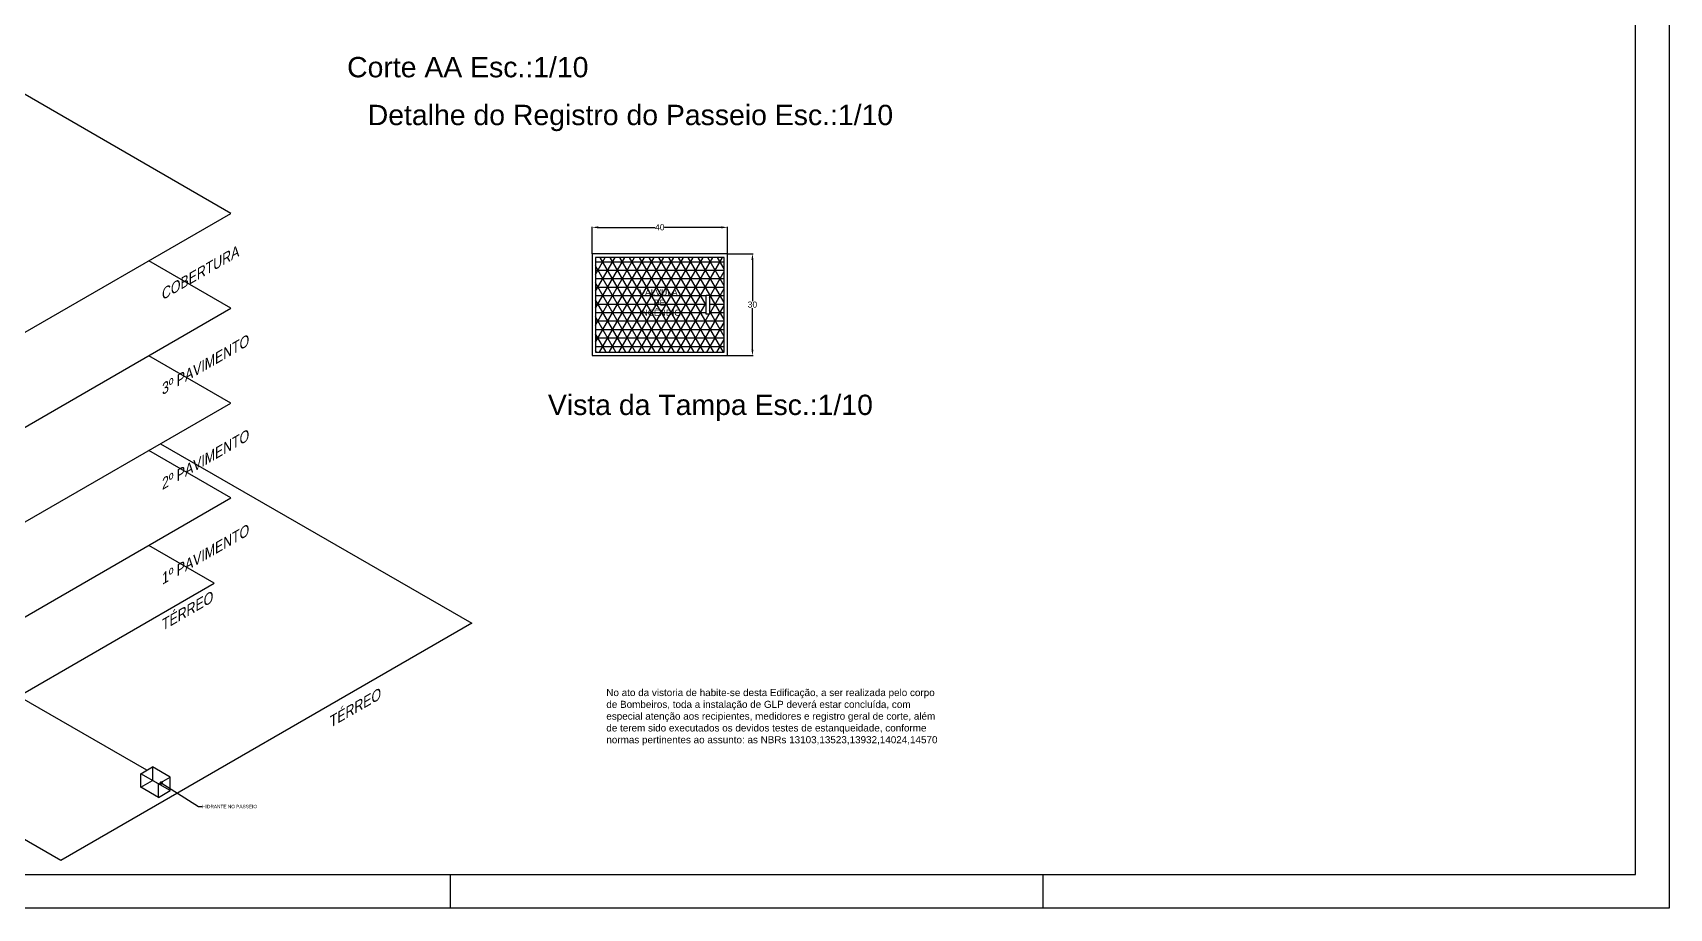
# Paper-space layout 'P12 (2)' of a CAD drawing. Extents: x 32 to 873, y 2 to 596.
# Drawn here: x 390.1 to 873.4, y 2.5 to 260.9 of the extents above; entities that cross this region are included whole.
import ezdxf

# ---------------------------------------------------------------- set-up
doc = ezdxf.new("R2010")
doc.units = 0
doc.header["$MEASUREMENT"] = 0
doc.layers.get('0').update_dxf_attribs({"linetype": 'CONTINUOUS'})
doc.layers.get('DEFPOINTS').update_dxf_attribs({"linetype": 'CONTINUOUS'})
for name, color, linetype in [('00', 7, 'CONTINUOUS'), ('carimbo', 4, 'CONTINUOUS'), ('Cotas', 1, 'CONTINUOUS'), ('moveis', 253, 'CONTINUOUS'), ('TEXTOS', 7, 'CONTINUOUS'), ('TXT', 7, 'CONTINUOUS')]:
    doc.layers.add(name, color=color, linetype=linetype)
doc.styles.get("Standard").update_dxf_attribs({"font": 'arial.ttf'})
doc.dimstyles.new('50', dxfattribs={"dimtxt": 2, "dimasz": 1, "dimexe": 0.18, "dimexo": 0.0625, "dimgap": 0.09, "dimtad": 0, "dimdec": 1, "dimlfac": 5, "dimzin": 0, "dimdsep": 46, "dimtxsty": 'Standard', "dimblk": 'DOT', "dimcen": 0.09, "dimclrt": 7, "dimadec": 0, "dimazin": 0, "dimtfac": 1, "dimtdec": 1, "dimtofl": 0, "dimtmove": 0, "dimatfit": 3, "dimldrblk": 'DOT', "dimfxl": 0, "dimtolj": 1, "dimtzin": 0, "dimarcsym": 0})
doc.dimstyles.get("Standard").update_dxf_attribs({"dimtxt": 0.18, "dimasz": 0.18, "dimexe": 0.18, "dimexo": 0.0625, "dimgap": 0.09, "dimtad": 0, "dimtih": 1, "dimtoh": 1, "dimdec": 4, "dimzin": 0, "dimdsep": 46, "dimtxsty": 'Standard', "dimcen": 0.09, "dimadec": 0, "dimazin": 0, "dimtfac": 1, "dimtdec": 4, "dimtofl": 0, "dimtmove": 0, "dimatfit": 3, "dimfxl": 0, "dimtolj": 1, "dimtzin": 0, "dimarcsym": 0})

# ---------------------------------------------------------------- blocks, each defined once
blk = doc.blocks.new('A1')
blk.add_line((481, 10), (481, 0))
blk.add_lwpolyline([(841, 0), (0, 0), (0, 594), (841, 594)], close=True)
at = {"color": 2}
blk.add_lwpolyline([(831, 10), (831, 584), (30, 584), (30, 10), (831, 10)], dxfattribs=at)
blk.add_lwpolyline([(656, 10), (656, 0)])
blk = doc.blocks.new('*D799')
at = {"color": 5, "linetype": 'Continuous', "lineweight": -2, "transparency": 16777216}
for p, q in [((555.32, 195.69), (555.32, 203.66)), ((557.12, 203.48), (573.91, 203.48)), ((593.52, 203.48), (576.74, 203.48)), ((595.32, 195.69), (595.32, 203.66))]:
    blk.add_line(p, q, dxfattribs=at)
at = {"color": 5, "linetype": 'Continuous', "transparency": 16777216}
for points in [[(557.12, 203.78), (557.12, 203.18), (555.32, 203.48)], [(593.52, 203.78), (593.52, 203.18), (595.32, 203.48)]]:
    blk.add_solid(points, dxfattribs=at)
at = {"layer": 'DEFPOINTS', "color": 0, "linetype": 'Continuous', "transparency": 16777216}
for p in [(595.32, 203.48), (555.32, 195.62), (595.32, 195.62)]:
    blk.add_point(p, dxfattribs=at)
at = {"color": 7, "linetype": 'Continuous', "transparency": 16777216, "insert": (575.32, 203.48), "char_height": 1.8, "attachment_point": 5}
blk.add_mtext('\\A1;40', dxfattribs=at)
blk = doc.blocks.new('*D800')
at = {"color": 5, "linetype": 'Continuous', "lineweight": -2, "transparency": 16777216}
for p, q in [((595.39, 195.69), (602.85, 195.69)), ((602.67, 193.89), (602.67, 181.67)), ((602.67, 167.42), (602.67, 179.65)), ((595.39, 165.62), (602.85, 165.62))]:
    blk.add_line(p, q, dxfattribs=at)
at = {"color": 5, "linetype": 'Continuous', "transparency": 16777216}
for points in [[(602.37, 193.89), (602.97, 193.89), (602.67, 195.69)], [(602.37, 167.42), (602.97, 167.42), (602.67, 165.62)]]:
    blk.add_solid(points, dxfattribs=at)
at = {"layer": 'DEFPOINTS', "color": 0, "linetype": 'Continuous', "transparency": 16777216}
for p in [(595.32, 195.69), (595.32, 165.62), (602.67, 165.62)]:
    blk.add_point(p, dxfattribs=at)
at = {"color": 7, "linetype": 'Continuous', "transparency": 16777216, "insert": (602.67, 180.66), "char_height": 1.8, "attachment_point": 5}
blk.add_mtext('\\A1;30', dxfattribs=at)

psp = doc.layouts.new('P12 (2)')

# ---------------------------------------------------------------- hatches: boundary and pattern name
at = {"linetype": 'Continuous'}
h = psp.add_hatch(dxfattribs=at)
h.set_pattern_fill('NET3', color=4, scale=20, style=0)
h.set_pattern_definition([(0, (486.312, 243.338), (0, 2.5), []), (60, (486.312, 243.338), (-2.165064, 1.25), []), (120, (486.312, 243.338), (-2.165064, -1.25), [])])
h.paths.add_polyline_path([(556.323, 194.625), (556.323, 166.625), (594.323, 166.625), (594.323, 194.625)])
h.paths.add_polyline_path([(588.988, 183.434), (589.955, 183.434), (589.955, 177.816), (588.988, 177.816)], flags=16)
h.paths.add_polyline_path([(568.822, 185.627), (581.669, 185.627), (581.669, 175.988), (568.822, 175.988)], flags=24)

# ---------------------------------------------------------------- linework, layer by layer
at = {"color": 2, "linetype": 'Continuous'}
for points in [[(555.323, 165.625), (595.323, 165.625), (595.323, 195.625), (555.323, 195.625)], [(556.323, 166.625), (594.323, 166.625), (594.323, 194.625), (556.323, 194.625)], [(588.988, 183.434), (589.955, 183.434), (589.955, 177.816), (588.988, 177.816)]]:
    psp.add_lwpolyline(points, close=True, dxfattribs=at)
at = {"layer": '00', "color": 2, "linetype": 'Continuous'}
for p, q in [((423.81, 43.192), (314.735, 106.166)), ((422.078, 42.192), (425.542, 44.192)), ((430.738, 41.192), (425.542, 44.192)), ((425.542, 44.192), (425.542, 40.192)), ((427.274, 39.192), (422.078, 42.192)), ((422.078, 38.192), (422.078, 42.192)), ((422.078, 38.192), (425.542, 40.192)), ((430.738, 37.192), (425.542, 40.192)), ((427.274, 39.192), (430.738, 41.192)), ((427.274, 35.192), (427.274, 39.192)), ((430.738, 37.192), (430.738, 41.192)), ((427.274, 35.192), (422.078, 38.192)), ((427.274, 35.192), (430.738, 37.192))]:
    psp.add_line(p, q, dxfattribs=at)
at = {"layer": 'moveis'}
for p, q in [((448.689, 207.601), (261.721, 315.544)), ((382.809, 169.565), (448.689, 207.601)), ((448.686, 179.6), (424.438, 193.6)), ((382.809, 141.565), (448.686, 179.6)), ((448.686, 151.6), (424.437, 165.6)), ((382.809, 113.565), (448.686, 151.6)), ((448.686, 123.6), (424.437, 137.6)), ((382.809, 85.565), (448.686, 123.6)), ((443.746, 98.452), (424.437, 109.6)), ((377.869, 60.417), (443.746, 98.452))]:
    psp.add_line(p, q, dxfattribs=at)
psp.add_lwpolyline([(427.928, 139.615), (519.766, 86.592), (398.414, 16.53), (223.407, 117.57)], dxfattribs=at)

# ---------------------------------------------------------------- block references
at = {"layer": 'carimbo', "linetype": 'Continuous'}
psp.add_blockref('A1', (32.403, 2.471), dxfattribs=at)

# ---------------------------------------------------------------- texts
at = {"linetype": 'Continuous', "insert": (569.272, 185.177), "char_height": 1.8, "attachment_point": 1}
psp.add_mtext('VÁLVULA\\P      DE\\PINCÊNDIO', dxfattribs=at)
at = {"layer": 'Cotas', "color": 7, "insert": (440.229, 32.497), "char_height": 1, "attachment_point": 4}
psp.add_mtext('HIDRANTE NO PASSEIO', dxfattribs=at)
at = {"layer": 'TEXTOS'}
for s, p in [('Corte AA Esc.:1/10', (482.982, 247.775)), ('Detalhe do Registro do Passeio Esc.:1/10', (489.078, 233.66)), ('Vista da Tampa Esc.:1/10', (542.278, 148.082))]:
    psp.add_text(s, height=6, dxfattribs=at).set_placement(p)
at = {"layer": 'TEXTOS', "oblique": 30}
for s, p in [('COBERTURA', (428.346, 181.888)), ('3º PAVIMENTO', (428.343, 153.888)), ('2º PAVIMENTO', (428.343, 125.888)), ('1º PAVIMENTO', (428.343, 97.888)), ('TÉRREO', (428.343, 84.263)), ('TÉRREO', (477.895, 55.655))]:
    psp.add_text(s, height=3, rotation=30, dxfattribs=at).set_placement(p)
at = {"layer": 'TXT', "color": 7, "insert": (559.527, 67.192), "char_height": 2.088281, "width": 100, "attachment_point": 1}
psp.add_mtext('No ato da vistoria de habite-se desta Edificação, a ser realizada pelo corpo de Bombeiros, toda a instalação de GLP deverá estar concluída, com especial atenção aos recipientes, medidores e registro geral de corte, além de terem sido executados os devidos testes de estanqueidade, conforme normas pertinentes ao assunto: as NBRs 13103,13523,13932,14024,14570', dxfattribs=at)

# ---------------------------------------------------------------- dimensions: what is measured, and where the dimension line sits
at = {"linetype": 'Continuous'}
dim = psp.add_linear_dim(base=(595.323, 203.481), p1=(555.323, 195.625), p2=(595.323, 195.625), dimstyle='Standard', override={"dimtxt": 1.8, "dimasz": 1.8, "dimdec": 0, "dimclrd": 5, "dimclre": 5, "dimclrt": 7}, dxfattribs=at)
dim.commit()
dim.dimension.update_dxf_attribs({"geometry": '*D799', "text_midpoint": (575.323, 203.481)})
dim = psp.add_linear_dim(base=(602.675, 165.625), p1=(595.323, 195.687), p2=(595.323, 165.625), angle=90, dimstyle='Standard', override={"dimtxt": 1.8, "dimasz": 1.8, "dimdec": 0, "dimclrd": 5, "dimclre": 5, "dimclrt": 7}, dxfattribs=at)
dim.commit()
dim.dimension.update_dxf_attribs({"geometry": '*D800', "text_midpoint": (602.675, 180.656)})

# ---------------------------------------------------------------- leaders
at = {"layer": 'Cotas', "annotation_type": 0, "has_hookline": 1, "hookline_direction": 0, "text_width": 15.971}
psp.add_leader([(428.103, 39.472), (439.139, 32.497), (440.139, 32.497)], dimstyle='50', dxfattribs=at)

doc.saveas('drawing.dxf')
